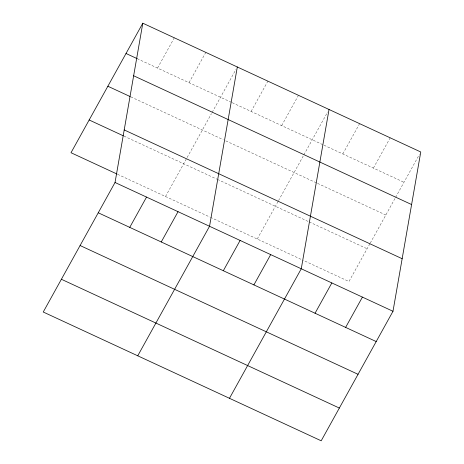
<?xml version="1.0" encoding="UTF-8"?>
<svg xmlns="http://www.w3.org/2000/svg" width="464" height="464" viewBox="0 0 464 464"><rect width="100%" height="100%" fill="white"/><g stroke="black" fill="none" stroke-linecap="round" stroke-linejoin="round"><path stroke-width="0.35" stroke-dasharray="2.32 1.74" d="M157.516 68.08L174.307 37.793M189.022 82.679L205.807 52.391M165.515 196.51L186.783 158.137M187.131 157.516L211.445 113.645M212.141 112.387L235.909 69.507M251.099 111.441L267.885 81.154M281.671 125.605L298.462 95.317M257.236 239.006L278.162 201.26M278.51 200.639L303.172 156.148M303.868 154.883L327.636 112.01M342.821 153.938L359.612 123.65M373.398 168.101L390.183 137.814M369.883 243.762L348.963 281.509L302.777 260.107M370.231 243.136L394.893 198.644M395.595 197.386L419.363 154.506M137.176 58.655L231.582 102.399M232.232 102.701L323.304 144.896M323.953 145.197L403.97 182.271M130.836 96.877L223.184 139.664M225.788 140.87L316.86 183.071M317.515 183.373L385.816 215.018M123.946 136.091L216.845 179.133M217.494 179.435L308.566 221.63M309.215 221.931L367.117 248.756M117.607 174.313L209.751 217.007M210.401 217.309L302.122 259.805"/><path stroke-width="0.7" d="M115.037 182.491L142.808 23.2L420.761 151.983L392.991 311.274L321.192 440.8L43.239 312.017L115.037 182.491L392.991 311.274M237.313 66.984L209.542 226.281L137.744 355.807M329.034 109.481L301.264 268.778L229.471 398.303M142.808 23.2L71.009 152.726L116.951 174.012M129.752 227.377L146.537 197.09M161.252 241.97L178.043 211.683M223.329 270.732L240.114 240.445M253.901 284.896L270.692 254.608M315.05 313.229L331.841 282.941M345.628 327.398L362.419 297.111M126.017 53.488L137.176 58.655M133.644 75.765L411.597 204.549M107.863 86.234L130.181 96.576M124.201 129.926L402.155 258.709M89.163 119.979L123.291 135.79M98.246 212.779L376.2 341.562M80.098 245.531L358.051 374.309M61.393 279.27L339.346 408.053"/></g></svg>
